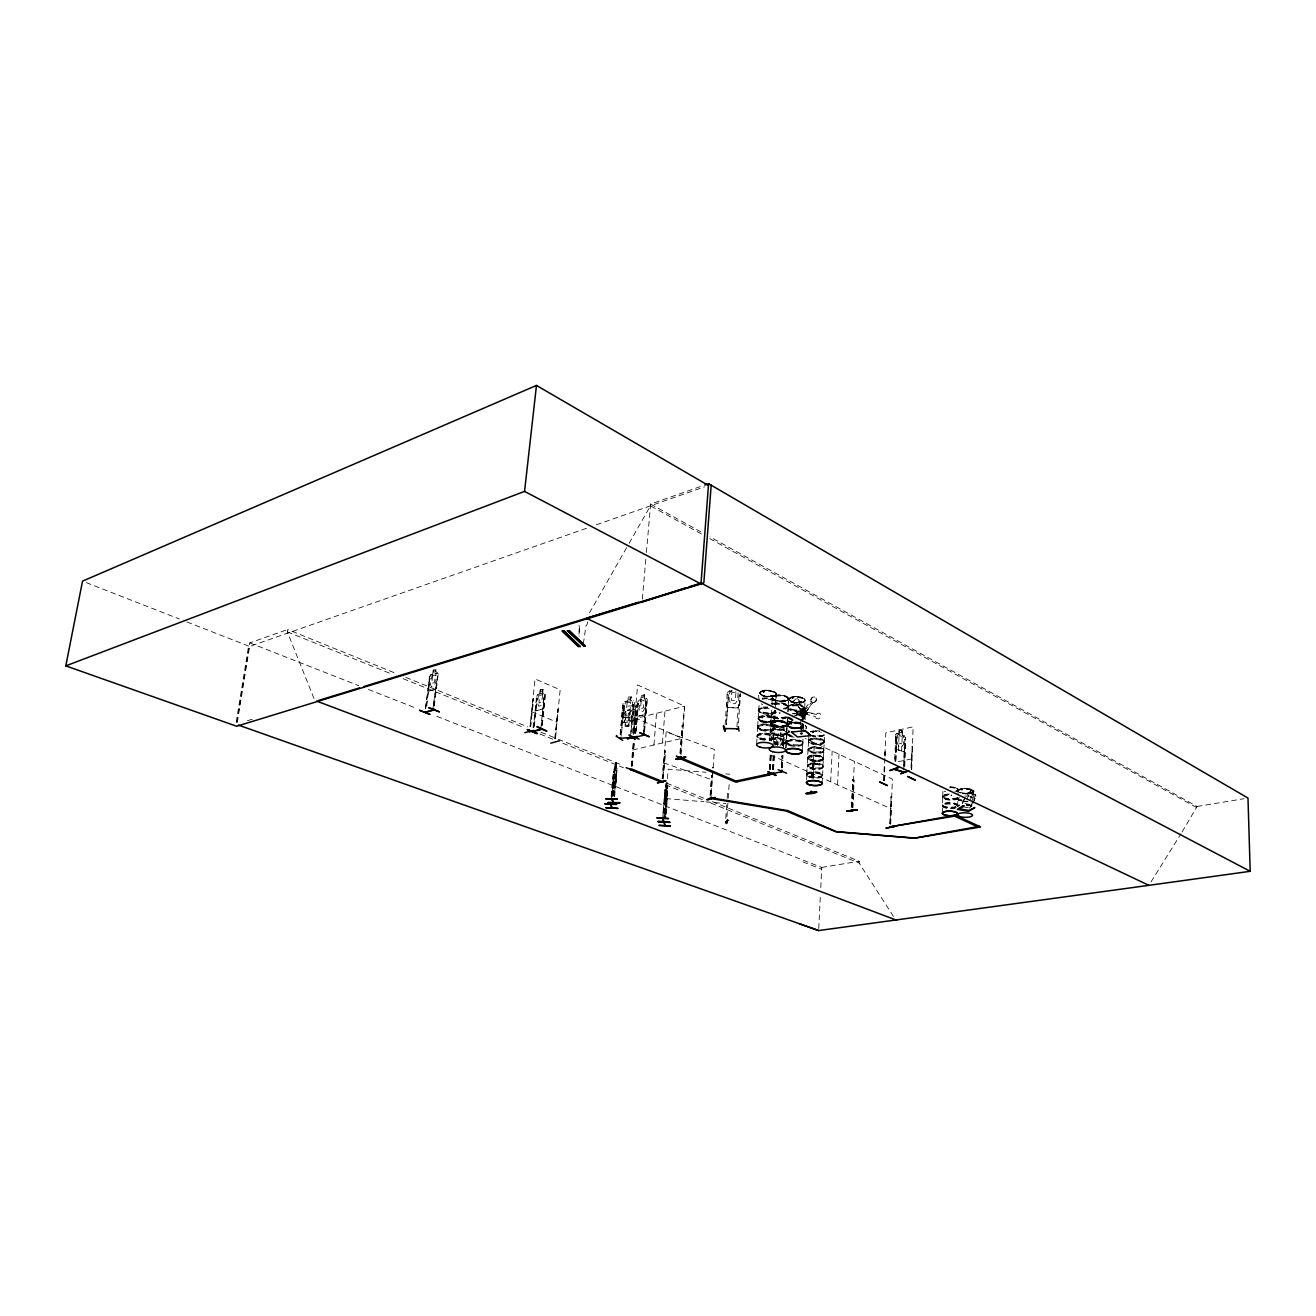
<?xml version="1.0" encoding="UTF-8"?>
<svg xmlns="http://www.w3.org/2000/svg" width="1316" height="1316" viewBox="0 0 1316 1316"><rect width="100%" height="100%" fill="white"/><g stroke="black" fill="none" stroke-linecap="round" stroke-linejoin="round"><path stroke-width="0.75" stroke-dasharray="5 3.75" d="M666.883 805.31L666.768 803.632L666.274 813.041M807.991 749.495L807.317 765.106M822.615 775.716L823.01 766.027M822.928 766.142A7.83 2.533 3 0 0 812.054 763.017A7.83 2.533 3 0 0 810.491 767.294A7.83 2.533 3 0 0 822.928 766.142L823.832 750.926A7.929 2.616 3 0 0 812.795 747.768A7.929 2.616 3 0 0 811.199 752.209A7.929 2.616 3 0 0 823.8 750.992L823.8 750.992M823.734 750.12L823.734 750.071A7.814 2.583 3 0 0 812.893 746.863A7.814 2.583 3 0 0 811.33 751.239A7.814 2.583 3 0 0 823.734 750.021L824.244 742.323A7.912 2.648 2.9 0 0 813.239 739.066A7.912 2.648 2.9 0 0 811.659 743.556A7.912 2.648 2.9 0 0 824.244 742.323M824.277 742.24L824.523 734.427M802.925 743.54L802.99 738.967M806.84 775.075L806.478 781.934M808.649 742.027L808.534 740.563M613.503 779.714L613.782 784.402L614.243 782.066M665.501 810.574L665.403 808.896M665.978 814.9L667.327 791.788L667.311 793.647M786.902 734.229L786.047 748.294M793.071 720.181A8.176 2.829 3.2 0 1 787.84 717.006L786.623 733.275L786.688 731.976A8.209 2.78 3.4 0 1 773.693 733.44A8.209 2.78 3.4 0 1 775.075 728.702A8.209 2.78 3.4 0 1 786.623 732.107L787.494 716.825M804.109 718.371L804.701 708.946M804.685 707.909L805.063 700.276A8.143 2.895 3.1 0 0 793.68 696.773A8.143 2.895 3.1 0 0 792.183 701.691A8.143 2.895 3.1 0 0 805.063 700.276M614.621 796.558L616.99 770.271L615.74 783.431L613.7 780.503L617.023 768.528M770.288 732.732L771.225 715.41M774.302 728.274L774.17 727.633M788.136 711.726L788.185 706.199M613.832 780.503L613.782 776.424L613.832 780.503L615.74 783.431L616.299 780.174L615.51 783.267M968.806 793.351L967.918 792.693L969.283 792.577M969.004 793.005L968.609 792.972M969.333 792.643L966.997 794.486M973.116 790.883L972.985 797.99A7.633 2.336 1.5 0 0 964.793 795.621M773.644 736.763L774.285 728.39M774.17 727.452A8.258 2.813 3.5 0 0 762.507 724.014A8.258 2.813 3.5 0 0 761.207 728.801A8.258 2.813 3.5 0 0 774.17 727.452L775.091 712.055M775.716 701.543L776.259 693.219L770.863 690.604M957.571 806.461L958.015 797.809A7.616 2.336 1.7 0 1 950.284 800.144A7.616 2.336 1.7 0 1 942.766 797.381L942.536 804.964M957.999 794.798L958.13 789.287M962.309 790.061L961.272 789.83L962.309 789.419M942.338 812.959L942.42 805.803M957.982 797.874L957.982 797.957A7.748 2.385 1.7 0 1 948.951 799.618A7.748 2.385 1.7 0 1 942.75 796.673L942.963 789.567M666.636 802.809L666.258 805.655L666.389 801.148L665.518 811.232M665.682 812.729L665.797 809.274M666.768 803.731L666.455 800.704M903.598 765.961L904.52 739.559L905.704 739.74L904.52 739.559M903.747 769.926L904.799 739.46M904.503 766.241L905.457 737.454M904.783 766.126L905.572 737.437L902.151 735.002M911.017 767.557L912.202 746.106L911.429 769.399M911.692 769.531L913.107 726.843L885.783 732.831L884.878 756.568M895.851 734.46L896.41 749.298L903.977 751.601L905.095 748.047L904.043 751.749L896.245 749.429L895.341 745.086M894.995 761.158L895.883 736.73L896.788 737.009L895.9 761.438M895.62 761.536L896.788 737.009M902.25 735.035L902.48 731.038L899.124 730.051L898.976 734.015L896.854 733.357L895.735 734.377L894.699 761.273M898.515 750.136L899.206 730.018M901.575 751.058L902.48 731.038M666.389 798.105L666.455 802.628L666.784 800.325M666.044 802.711L666.373 800.408L666.406 801.74M889.748 823.865L891.08 796.838L890.093 823.8M890.389 824.145L891.705 797.134L890.751 796.904M890.718 824.079L892.38 779.072L805.244 738.556M666.422 804.931L666.554 801.477M883.694 780.569L884.319 764.185M884.632 755.993L884.796 751.897M883.957 780.701L884.813 758.164M884.418 780.602L884.78 764.086M885.355 756.026L885.257 751.798M893.449 916.43L859.151 863.033L859.233 861.223L706.824 799.437M851.337 807.053L852.9 779.467L854.133 780.092L852.933 807.596M851.682 806.988L852.9 779.467M851.929 807.366L853.212 779.829M852.275 807.3L854.364 761.339M852.603 807.646L853.804 780.158L852.554 779.533M579.04 634.082L579.402 626.219L579.073 636.171M837.568 784.83L838.999 754.2M818.749 928.52L820.361 895.801M820.773 887.626L821.76 867.441L433.425 714.999M830.659 781.753L832.156 751.008M818.388 760.549L819.078 760.434M820.855 736.138L819.555 735.792L820.707 735.529M822.072 783.217L822.599 775.798A7.978 2.533 3 0 0 811.495 772.722A7.978 2.533 3 0 0 809.899 777.016A7.978 2.533 3 0 0 822.566 775.864L822.566 775.864M666.85 799.799L666.702 798.154L666.916 799.305M808.616 741.467L808.024 749.413M808.945 734.854L808.633 740.365M811.051 756.634L812.104 757.128L811.479 756.503M812.334 732.14L813.387 732.354L812.219 732.025M811.067 756.881L811.659 757.045M811.528 777.411L812.696 761.29L814.143 761.898L813.321 777.937M811.857 777.345L812.696 761.29M812.219 777.723L813.452 761.569M812.548 777.657L814.423 742.767M812.975 778.003L813.814 761.964L812.367 761.355M665.106 815.525L665.435 811.577M667.426 788.695L667.409 787.05L667.59 788.3M801.099 712.844L801.263 709.85L804.01 709.554L804.685 713.239L801.099 712.844L804.685 713.239M801.493 701.658C803.089 702.645 797.249 701.329 801.148 702.399M800.918 719.556L800.473 727.732L802.266 727.616M801.033 717.5L801.263 713.404L802.974 713.223L802.53 721.415M800.835 729.393L801.395 719.145M801.51 717.088L801.263 709.85M801.493 732.058L801.938 723.866L803.122 724.557M802.053 721.826L802.974 713.223M802.628 708.403L802.464 711.397L799.717 711.693L799.881 708.715L802.628 708.403L803.303 712.104L799.421 711.446M801.855 733.703L802.415 723.471M800.918 728.982A3.01 2.566 -50.5 0 1 802.365 725.692L803.188 713.897L804.339 713.914M803.023 719.77L803.336 714.029L805.392 713.798L805.079 719.539L805.392 713.798M803.731 712.515C806.395 712.367 801.148 714.506 804.01 709.554M802.398 749.659L802.859 743.77A8.357 2.78 3.2 0 0 791.163 740.349A8.357 2.78 3.2 0 0 789.649 745.086A8.357 2.78 3.2 0 0 802.859 743.77M803.369 731.926L803.829 725.067M807.695 714.012L804.997 710.837L796.591 711.742L796.542 712.63L799.289 714.917L807.695 714.012L804.997 710.837M790.455 724.014L791.475 724.326M792.923 697.743L793.022 697.776M798.384 728.159L803.829 726.185M799.289 714.917L796.591 711.742M800.013 702.168L801.115 702.086M800.556 712.4L799.881 708.715M666.867 802.661L667.097 798.73M781.934 745.004L782.362 737.684L780.832 736.746L781.079 732.634L777.888 733.374L777.756 737.371L775.585 737.733L774.466 739.411M781.26 765.715L781.836 755.697M782.411 745.678L782.757 739.658L783.645 739.46M782.987 726.843C782.23 725.494 784.089 726.925 782.066 725.856M784.352 700.425L785.537 700.786L784.714 700.276M781.424 767.853L782.115 755.828M782.691 745.81L782.757 739.658M782.033 767.541L782.724 755.499M783.448 746.04L783.875 737.289M782.313 767.656L783.004 755.631M783.464 747.784L783.974 737.207L783.036 736.039L775.716 737.898L774.581 739.444M785.701 748.13L786.113 742.405M787.823 711.545L788.893 698.911M775.157 695.506L776.983 695.193A8.143 2.895 3.3 0 1 788.514 698.73L788.136 706.462M792.479 697.99L793.038 698.171M774.121 722.04L775.223 722.599L773.923 722.468M773.101 745.35L773.644 737.717M775.404 706.791L775.716 702.662M772.377 769.564L773.216 755.581M772.656 769.695L773.495 755.713M773.265 769.383L774.104 755.384M773.545 769.498L774.384 755.516M774.976 745.53L774.927 741.401M775.848 744.56L778.069 733.505M777.328 746.024L777.772 738.72L780.75 738.046L780.322 745.366M666.258 803.55L666.324 804.356M772.953 696.213L771.538 695.457M771.225 714.292L771.554 710.179M771.867 704.915L772.344 697.365M771.999 695.44L773.183 696M769.334 769.218L770.321 752.818M769.679 769.136L770.666 752.752M771.357 741.105L772.443 723.29L788.843 730.923M770.074 769.531L771.061 753.147M770.403 769.465L771.39 753.081M756.634 743.968L757.078 736.647M757.621 726.514L757.095 736.976M759.052 705.425L758.789 709.192A8.225 2.879 3.5 0 1 767.721 707.037M759.381 700.128C756.108 690.324 764.102 689.387 770.863 690.571M763.198 691.394L764.283 691.871L763.461 691.986M761.322 717.697L762.638 717.944M763.165 692.068L764.037 692.101L763.165 691.542M942.766 796.164L942.618 797.233M942.371 805.672L942.519 804.718M725.79 818.536L727.024 800.177M727.139 798.253L727.584 792.018L728.603 792.232M726.942 816.693L728.077 800.26M728.192 798.351L729.311 782.115M738.095 692.742L737.569 700.457L735.15 703.715L731.038 703.632L729.08 700.276L729.607 692.561L731.893 691.229L732.025 686.919M736.944 726.827L739.082 695.013L740.283 695.029M726.498 703.567L727.715 707.712L738.062 707.942L739.691 703.78L740.266 692.742M738.49 723.043L740.299 694.535M725.165 724.721L727.255 692.413L728.899 690.982L731.762 691.097M726.333 724.59L728.373 694.782L727.172 694.766L728.422 694.963L726.383 724.754M710.097 795.259L711.495 775.601M710.393 795.193L711.792 775.519M711.051 793.581L712.433 773.907M711.183 795.473L713.009 769.761M713.157 767.738L714.44 749.495L666.176 731.893L662.425 778.727M679.961 753.147L682.099 725.379L683.201 725.659M680.257 753.278L682.428 725.313M680.767 752.982L684.419 706.248L635.299 718.618L633.95 734.328M680.964 755.022L684.698 706.199L637.602 684.912L633.309 734.641M663.083 812.4L664.958 788.745M662.836 816.644L665.041 789.074M663.56 812.729L665.666 786.59M665.83 796.279L665.452 798.582L666.209 782.888L666.373 784.731M664.004 813.518L666.34 782.888L666.603 784.172M664.415 813.551L665.962 787.856M664.679 813.535L668.199 769.169L705.968 772.295M665.024 812.795L666.867 789.814L667.13 790.62M665.271 813.568L667.278 787.034M665.222 814.834L667.409 787.05M665.731 813.617L667.821 787.1L666.768 787.133L667.821 787.1M662.409 742.964L664.975 711.15M662.129 778.809L664.679 750.663L665.501 750.975L663.264 779.023M663.132 777.098L665.501 750.975M653.92 744.988L656.519 713.272M643.113 735.101L645.926 701.905L647.11 701.823L645.926 701.905M643.754 731.334L646.238 702.037M644.149 732.93L647.143 699.454M644.626 731.12L647.258 699.372L646.37 698.187L644.33 698.78M633.144 732.732L635.891 704.8L636.714 705.162L634.296 732.996M633.967 733.078L636.714 705.162M631.203 766.126L633.309 741.731M631.499 766.257L633.605 741.862M632.025 765.945L634.131 741.533M634.921 733.292L637.438 704.093L638.293 703.879L636.105 733.209M632.322 766.06L634.773 737.602M635.233 733.423L637.865 701.79L641.205 699.602M635.776 733.078L638.293 703.879M644.215 698.944L644.675 694.733L641.451 695.506L638.967 709.011L640.25 711.857L643.179 711.117L645.037 707.465L645.679 699.882L644.215 698.944L644.462 694.848M626.169 713.486L625.495 721.053L629.114 720.724L629.772 713.157L631.993 709.768L632.651 702.218L630.825 701.05L631.269 696.822L627.403 697.2L627.222 701.395L625.182 702.925L624.508 710.459L626.153 713.519L629.772 713.157M625.018 726.481L628.703 726.202L624.87 726.629L625.38 722.418L623.554 721.234L624.228 713.667L626.449 710.262L630.068 709.916L631.713 712.976L631.055 720.559L628.999 722.089L628.818 726.333L629.18 722.254M631.318 696.888C626.548 701 637.503 702.283 633.473 700.754M630.529 735.43L633.243 704.323L634.312 704.225M642.356 599.109L646.238 554.497M646.403 552.473L650.63 504.061L702.777 485.719M631.071 731.696L633.243 704.323M631.976 733.555L634.657 701.938M622.665 722.649L631.581 721.859L633.193 720.477L634.131 709.571L633.16 705.672L624.014 706.478L622.517 710.656M611.2 796.345L613.174 774.334M611.298 796.673L613.272 774.68M611.562 799.289L614.062 768.709M611.94 796.953L615.049 765.567L615.691 766.438M612.335 795.259L615.164 765.715M612.713 795.917L614.21 777.674M613.026 795.621L614.309 773.479M614.852 775.239L614.605 768.593M616.085 776.539L615.444 778.858L614.605 774.104L615.904 762.754L616.711 769.646L614.227 796.558M613.124 795.95L615.065 775.848M615.707 766.603L616.02 762.754M615.904 762.754L616.957 770.288M614.013 796.213L615.608 767.837L615.707 775.914M620.181 734.41L622.764 705.31L624.031 705.36L621.448 734.476M620.379 734.558L623.06 703.024L624.623 701.51L633.605 700.655M625.445 722.451L622.6 722.797L621.695 721.448L624.064 706.528M621.07 736.253L624.031 705.36M804.586 709.324A8.176 2.862 3.1 0 0 793.17 705.853A8.176 2.862 3.1 0 0 791.673 710.722A8.176 2.862 3.1 0 0 804.586 709.324L804.602 709.291M786.771 732.831L786.738 733.094A8.34 2.829 3.4 0 0 774.96 729.656A8.34 2.829 3.4 0 0 773.561 734.46A8.34 2.829 3.4 0 0 786.705 733.111L786.82 733.933M775.321 711.397L775.256 710.492A8.357 2.928 3.5 0 1 767.672 713.354A8.357 2.928 3.5 0 1 758.625 709.949L758.789 709.291A8.225 2.879 3.5 0 0 766.257 712.713A8.225 2.879 3.5 0 0 775.173 710.574L775.206 710.755A8.357 2.912 3.5 0 1 767.639 713.815A8.357 2.912 3.5 0 1 758.592 710.426A8.357 2.912 3.5 0 1 767.672 707.992M554.793 738.671L558.083 709.143L555.516 738.769M555.105 738.589L558.083 709.143M555.204 738.852L560.172 689.798L535.053 678.974L529.986 726.564M543.13 689.255L540.35 690.028L539.922 694.058L538.31 695.802L537.504 703.336L538.655 706.182L541.435 705.425L543.261 701.773L544.051 694.223L542.702 693.285L543.13 689.058L542.718 693.088M540.744 729.327L544.182 696.23L545.35 696.148L544.182 696.23M541.485 725.577L544.528 696.361M541.978 725.215L544.742 692.529L537.816 694.437L536.632 696.148L533.391 727.682M542.307 725.346L545.646 693.746M530.299 726.481L533.26 698.697L530.743 726.662M530.414 726.745L533.687 698.895M533.046 727.534L536.944 698.22L534.214 727.468M533.868 727.32L536.944 698.22M539.84 693.943L540.169 689.88L543.245 689.091M666.307 799.256L666.653 796.015M665.6 799.75L665.353 803.007L664.712 800.177M433.441 706.297L437.586 676.309L432.586 710.097M433.885 705.919L437.586 676.309M434.231 706.067L438.212 673.973L437.471 672.789L435.629 673.43M425.298 708.37L429.822 678.628L426.697 706.33M428.325 687.577L429.608 676.556L430.809 674.812L437.521 672.986M425.66 708.518L429.608 676.556M426.335 706.182L429.822 678.628M432.734 674.351L433.161 670.157L436.139 669.334L435.826 682.182L433.967 685.899L431.286 686.689L430.266 683.827L433.277 670.206M666.241 806.692L666.751 802.908L666.751 804.75M769.712 740.003L770.205 732.091M583.317 643.705L586.015 625.824A5.001 4.195 -45 0 0 587.627 621.3M313.981 698.451L287.332 631.861L287.694 629.525L396.281 673.545M236.222 722.204L248.773 644.939M236.864 722.435L249.777 642.899L287.694 629.525M237.291 722.254L249.612 646.469L586.706 528.193M785.339 722.204L783.744 721.365M958.278 789.452L955.548 787.61L949.922 786.869A7.583 2.369 1.7 0 1 957.703 788.662A7.583 2.369 1.7 0 1 954.857 791.327M823.865 750.844L823.717 749.478M962.012 800.523A7.748 2.369 1.6 0 1 957.752 797.841L957.752 799.388M773.726 737.569L773.709 737.651A8.406 2.829 3.5 0 1 760.5 738.967A8.406 2.829 3.5 0 1 761.816 734.163A8.406 2.829 3.5 0 1 773.693 737.634L773.644 736.45A8.274 2.78 3.5 0 0 761.948 733.209A8.274 2.78 3.5 0 0 760.648 737.947A8.274 2.78 3.5 0 0 773.627 736.615L773.676 736.532M666.982 789.83L666.702 790.735M616.217 780.108L615.641 783.431L613.733 780.404L614.046 781.457M967.556 793.137L969.448 793.153M807.58 757.638L814.341 755.598M803.862 725.873L798.927 728.011M803.665 701.905C795.588 705.475 789.567 700.671 785.208 695.917C777.427 692.529 764.941 701.148 759.661 692.627M665.682 786.688L665.863 785.685L666.505 788.547L666.488 784.073M957.867 798.269L957.768 797.973A7.633 2.336 1.5 0 0 959.084 799.141M613.782 772.245L614.144 771.242L614.917 775.848M613.914 772.245L614.144 771.39M535.48 706.988L536.171 710.772L543.113 708.781L544.314 704.57M536.073 710.739L543.179 708.896L544.528 704.603M435.431 689.354L436.83 684.994L435.53 689.403L428.687 691.328L428.325 687.495M806.823 773.94L807.169 765.418M786.606 733.325L786.129 741.418A8.225 2.747 3.4 0 1 775.091 742.964M757.654 726.432L758.69 710.492M816.233 714.44L805.754 712.055L804.849 713.996L805.606 711.923L816.496 714.127A3.01 2.566 -49.5 0 1 820.658 714.275A3.01 2.566 -49.5 0 1 819.128 718.52A3.01 2.566 -49.5 0 1 815.509 716.891L815.344 716.776M821.727 756.782L820.246 755.993M622.172 713.914L623.126 717.812L632.223 716.973L633.769 712.828M774.17 728.686L774.269 728.422A8.389 2.862 3.5 0 0 762.392 724.968A8.389 2.862 3.5 0 0 761.076 729.837A8.389 2.862 3.5 0 0 774.236 728.472L774.236 728.472M739.707 703.83L737.963 707.794L727.814 707.531M775.733 702.678L775.733 701.675M962.44 803.122L964.776 797.693M962.555 803.385L964.891 797.973M969.234 793.564L970.665 790.258L974.333 790.9L972.902 794.206M966.849 799.404L968.839 794.798L972.261 795.39L969.612 801.526M969.349 793.778L970.665 790.258M972.113 800.309L974.103 795.703L972.738 794.288L974.169 790.998L970.731 790.39M972.886 803.04L975.929 796.032M973.05 803.138L976.11 796.098L975.403 794.634L966.849 793.153L965.089 794.173M970.698 806.692L972.919 801.033M973.824 799.486L975.271 795.621M804.718 708.896L804.718 707.547M771.176 714.423L771.209 715.641M787.248 724.705C788.646 729.541 796.805 728.406 800.737 728.093M758.082 718.108C761.207 725.856 773.347 720.444 779.681 721.004M758.065 718.52C760.533 714.078 775.667 714.407 774.302 720.757M774.811 695.572L776.325 694.124A8.225 2.945 3.5 0 0 764.563 690.67A8.225 2.945 3.5 0 0 763.247 695.703L765.172 696.131M759.694 692.644L761.191 691.213M806.774 774.055L806.724 775.075M589.469 612.894L628.11 545.087M629.114 543.294L650.466 505.821L702.612 534.625M773.874 722.402L774.96 722.747M776.341 696.97L775.404 696.526L776.473 696.789M798.532 702.728L798.746 702.382A2.994 2.517 -49.8 0 0 797.118 698.747A2.994 2.517 -49.8 0 0 793.614 701.642A2.994 2.517 -49.8 0 0 796.443 704.274L803.007 712.779L804.734 711.364L798.894 702.514A2.994 2.517 -49.8 0 0 797.282 698.878A2.994 2.517 -49.8 0 0 793.762 701.757A2.994 2.517 -49.8 0 0 796.591 704.389L796.953 704.274M1151.039 881.885L1181.044 833.637M1182.113 831.926L1197.083 806.478L709.949 536.879M764.201 691.854L763.115 691.657M772.624 695.325L771.011 695.983M771.127 695.588L772.031 695.44M761.668 717.302L762.573 717.615M775.338 696.658L776.703 696.641L775.749 696.658M762.375 717.714L761.372 717.648M785.455 700.902L783.036 700.688L784.172 699.997M769.482 721.596L770.732 721.892M784.089 700.128L783.119 700.556L784.797 700.326M771.39 722.04L770.436 721.053M772.13 721.859L770.6 723.29M429.806 676.621L430.941 674.976M792.923 698.516L792.265 697.776M536.731 696.197L537.931 694.486M804.24 711.15C823.438 689.074 799.404 710.163 805.984 712.318L812.795 702.366L805.836 712.203M798.121 727.945L790.735 727.353L792.627 727.764M799.75 727.814L798.845 727.501L800.276 727.6M769.745 721.892L770.205 721.283M823.109 735.628L821.184 735.924M823.454 757.967L822.911 759.743L819.605 760.812M972.277 804.899L969.744 807.958L966.273 807.3M633.193 720.477L629.064 722.139M758.542 717.779L759.579 717.138M957.522 790.719L958.574 789.715M969.398 792.874L968.576 793.005M727.403 692.529L728.949 691.13L735.989 691.311M895.653 734.41L896.953 733.325L904.569 735.693M804.685 712.285L800.605 709.521L803.846 713.009M796.805 704.142L802.859 712.663L804.734 711.364M767.162 716.299L774.022 717.944M770.715 695.67L771.604 695.21M790.258 697.595L787.133 700.342L781.77 701.264M958.558 789.699L961.19 788.827M957.505 790.768L956.403 791.229A7.633 2.369 1.7 0 0 957.341 788.662A7.633 2.369 1.7 0 0 949.922 787.182M771.061 721.152L770.041 721.053M772.163 721.448L770.699 724.129M792.15 722.221C785.899 725.297 777.213 729.722 770.683 723.685M783.974 726.613L782.905 726.679M798.631 727.814L800.358 727.699M824.112 735.068L823.092 735.595M812.679 731.745L813.387 732.288M821.102 735.463L819.638 735.611L820.871 736.302M788.794 723.01L790.307 722.533M773.249 721.053L774.811 719.556M773.265 721.398L774.729 719.161M759.562 717.105L767.162 716.266M790.242 697.562L791.755 697.102M773.66 696.016L772.114 697.546L774.088 699.865M820.082 760.385L819.276 760.451M822.862 759.727L814.653 760.648L807.629 758M802.563 725.379L802.201 725.56A3.01 2.566 -50.5 0 0 800.753 728.867M899.091 734.18L897.397 735.002L897.134 742.438L898.663 746.139L901.723 747.077L903.467 744.395L903.73 736.96L902.151 735.134M792.216 716.875L803.007 712.203L803.533 714.127L799.931 715.69M795.966 715.443L803.171 712.318L803.681 714.259L800.095 715.822M895.883 736.73L896.509 737.108M596.362 524.804L704.57 486.838M800.293 702.004L801.757 701.987M802.135 702.382C811.018 699.207 797.068 695.111 793.614 696.74M801.806 702.53L800.654 702.662M773.907 722.369L774.927 722.599M810.459 731.597L819.671 731.104A7.764 2.632 2.9 0 0 810.541 731.614M819.424 735.628L820.526 735.512M433.359 670.321L436.024 669.499M247.424 720.707L255.123 718.371M430.809 674.812L432.651 674.253M430.184 678.776L429.032 678.875M428.769 691.18L435.366 689.239M820.115 760.862L818.19 760.796M537.273 698.352L536.122 698.434M644.56 694.897L641.451 695.506M638.605 704.011L637.438 704.093M637.734 716.282L645.054 714.489L646.436 710.311L645.021 714.572L637.75 716.48L637.026 712.713M682.922 725.692L682.099 725.379M632.585 750.038L681.951 738.342M780.733 736.697L783.036 736.039M774.252 743.112L783.875 740.957M775.206 741.533L774.318 741.731M898.302 761.668L912.037 758.839M773.298 696.049L769.416 696.493M791.755 697.069L795.67 696.658M821.76 867.441L859.233 861.223M758.18 719.046C765.155 725.494 775.469 718.487 783.727 721.349M1197.083 806.478L1244.064 798.697M782.247 725.725L783.119 725.725M811.89 731.186L813.65 730.906M824.046 735.068A7.814 2.648 2.9 0 1 812.169 735.693L821.678 736.022M819.917 736.335L821.678 736.055M820.411 760.73C807.514 764.02 801.131 752.917 818.437 755.548M961.206 788.794C974.695 785.981 978.068 795.555 962.21 793.235M800.72 709.406L803.467 709.11M802.102 710.558L804.833 710.262M796.542 712.63L804.948 711.709M799.338 714.029L807.744 713.124M623.175 717.615L632.141 716.858M764.596 690.374A8.176 2.928 3.5 0 1 776.16 693.927L776.325 694.042A8.176 2.928 3.5 0 1 763.296 695.374A8.176 2.928 3.5 0 1 764.596 690.374L766.586 690.242M779.056 695.095L776.999 695.226A8.143 2.895 3.3 0 0 775.7 700.161A8.143 2.895 3.3 0 0 788.514 698.73M772.048 696.197L772.607 695.588M792.166 722.204L798.499 722.451M794.222 722.5C787.149 722.78 782.033 730.018 774.137 726.185M782.247 725.971L783.086 725.758M969.119 793.482L968.132 793.268M616.842 768.528L615.049 765.567M740.332 695.193L739.082 695.013M781.77 701.313L775.65 700.49A8.192 2.912 3.3 0 1 777.032 695.522A8.192 2.912 3.3 0 1 788.547 699.043A8.192 2.912 3.3 0 1 775.65 700.474M794.222 722.468L800.391 723.257A8.176 2.796 3.2 0 0 787.922 723.899A8.176 2.796 3.2 0 0 794.683 728.011A8.176 2.796 3.2 0 0 803.615 725.231A8.176 2.796 3.2 0 1 794.683 728.077A8.176 2.796 3.2 0 1 787.922 723.948A8.176 2.796 3.2 0 1 800.342 723.29M814.341 755.565L820.213 756.322L823.388 758.246A7.781 2.55 3 0 1 810.919 759.447A7.781 2.55 3 0 1 812.466 755.137A7.781 2.55 3 0 1 823.29 758.279M819.276 760.204L818.108 760.566M819.325 760.993L818.42 760.878M964.957 788.498L966.964 788.58M614.605 768.429L615.098 769.761M666.324 787.675L666.357 789.551M614.194 785.668L613.733 788.893L612.845 785.965M666.389 800.967L666.077 801.888M667.442 792.545L667.409 794.206M665.501 811.314L665.518 810.475M665.863 798.598L703.846 801.724M705.853 801.888L725.84 803.533M725.856 773.923L729.837 774.252M820.493 735.282L821.332 735.693M779.681 721.036L787.165 723.849L785.389 722.04M812.795 702.366L813.304 702.547A2.994 2.55 -49.1 0 0 816.479 699.24A2.994 2.55 -49.1 0 0 813.222 697.102A2.994 2.55 -49.1 0 0 811.166 701.148M965.056 803.566L968.477 804.158M962.868 806.79L968.017 807.662M801.263 713.404L802.497 713.634M818.404 755.943L821.71 756.897M804.849 713.996L815.492 716.529M818.42 755.565L820.23 755.96M782.049 726.712L781.622 726.169M798.499 722.468L800.408 722.895M898.779 742.948L901.838 743.885M899.042 735.512L902.102 736.466M899.322 730.183L902.381 731.137L899.223 730.216M663.692 762.869L712.285 779.911M664.383 750.762L665.222 751.058M772.558 725.215L774.137 725.79A8.176 2.796 3.3 0 0 787.05 724.491A8.176 2.796 3.3 0 0 775.535 721.069A8.176 2.796 3.3 0 0 774.17 725.84M770.715 724.113L774.121 726.136A8.225 2.813 3.3 0 0 787.083 724.803L787.231 724.836A8.225 2.813 3.3 0 0 775.502 721.365A8.225 2.813 3.3 0 0 774.121 726.169M790.719 727.32L787.33 725.297M774.071 699.898L775.667 700.457M802.875 861.898L821.678 869.218M86.313 582.626L179.354 618.997M186.954 621.975L249.612 646.469M249.777 642.899L358.824 685.702M368.381 689.469L416.218 708.238M405.805 677.411L527.732 726.843M541.073 732.239L556.323 738.424M558.214 739.197L622.994 765.451M666.817 783.217L704.915 798.664M287.332 631.861L391.74 674.072M403.14 678.678L524.755 727.847M539.955 733.983L553.246 739.362M562.755 743.211L623.554 767.787M665.353 784.681L703.353 800.046M710.953 803.122L859.151 863.033M438.31 674.022L437.405 672.937M531.582 711.66L556.898 722.155M634.773 717.714L682.231 738.292M637.865 701.79L639.181 700.128L646.37 698.187M770.534 754.973L891.277 808.846M650.63 504.061L702.76 532.898M709.801 538.606L1197.116 807.794M821.743 756.519L823.438 758.312M771.373 724.902L772.541 725.56M772.821 717.631L774.663 719.095M802.003 723.504L803.138 724.178M800.556 710.278L801.329 709.439M621.563 721.497L622.665 722.846M624.623 701.51L627.107 701.28M633.095 705.623L633.999 709.604M805.655 725.79L805.491 725.659A3.01 2.566 -50.5 0 1 805.754 729.015M802.168 711.134L803.303 712.104M805.918 710.706A2.632 2.221 -49.9 0 1 804.602 714.917A2.632 2.221 -49.9 0 1 801.839 712.219A2.632 2.221 -49.9 0 1 805.918 710.706L806.297 711.018A2.632 2.221 -49.9 0 1 804.981 715.23A2.632 2.221 -49.9 0 1 802.217 712.532A2.632 2.221 -49.9 0 1 806.297 711.018M646.32 698.335L647.242 699.487M811.347 701.461L811.018 701.017A2.994 2.55 -49.1 0 1 813.074 696.97A2.994 2.55 -49.1 0 1 816.331 699.109A2.994 2.55 -49.1 0 1 813.156 702.415M975.304 794.732L975.962 796.114M957.818 805.244L957.801 806.313A7.633 2.319 1.7 0 0 947.569 804.06A7.633 2.319 1.7 0 0 943.835 807.448A7.633 2.319 1.7 0 0 955.926 807.975M824.161 741.451L824.244 741.171A7.797 2.616 2.9 0 1 812.975 742.882A7.797 2.616 2.9 0 1 811.561 738.44M786.113 740.99L786.113 741.418A8.225 2.747 3.4 0 0 777.953 737.783A8.225 2.747 3.4 0 0 769.844 740.595M758.707 710.87L758.575 710.031A8.357 2.928 3.5 0 1 767.689 707.531M824.194 741.056L824.227 741.138A7.797 2.616 2.9 0 0 813.304 738.161M787.182 723.455L787.297 725.577M822.5 774.581L822.549 774.713A7.847 2.5 3 0 1 810.031 776.029A7.847 2.5 3 0 1 811.594 771.801A7.847 2.5 3 0 1 822.484 774.894M787.84 716.858L787.823 717.269A8.307 2.879 3.1 0 0 793.055 719.704M665.419 794.601L665.682 795.703M665.731 785.817L665.929 786.655M802.875 742.685L802.842 742.652A8.225 2.747 3.2 0 0 791.278 739.395A8.225 2.747 3.2 0 0 789.781 744.05A8.225 2.747 3.2 0 0 802.776 742.767L802.793 742.898M665.912 809.834L666.011 811.511L666.126 807.284L665.699 809.62M666.439 803.105L666.653 804.175M666.488 798.68L666.686 799.75M665.616 810.014L665.797 811.084M665.386 810.475L665.797 812.877M667.031 791.985L667.212 793.071M666.867 789.814L667.311 792.643M428.424 687.528L428.884 691.213M824.013 734.756A7.764 2.632 2.9 0 1 812.202 735.381M823.964 735.48A7.748 2.616 2.9 0 1 812.186 736.105M811.923 731.926A7.748 2.616 2.9 0 1 821.381 732.288M810.491 731.91A7.814 2.648 2.9 0 1 819.654 731.433M813.749 778.151A7.847 2.484 3 0 1 807.613 774.269A7.847 2.484 3 0 1 820.312 774.269A7.847 2.484 3 0 1 817.746 778.151M579.517 626.334A5.001 4.195 -45 0 1 578.875 625.445M774.367 710.591A8.225 2.879 3.5 0 1 767.59 714.308A8.225 2.879 3.5 0 1 758.97 710.229A8.225 2.879 3.5 0 1 771.637 709.308M776.193 694.239A8.225 2.945 3.5 0 1 763.247 695.703M762.129 699.24A8.34 2.945 3.5 0 1 773.134 699.915A8.34 2.945 3.5 0 1 774.302 703.863M768.182 699.454A8.209 2.912 3.5 0 1 774.91 701.494A8.209 2.912 3.5 0 1 774.17 704.356M762.77 704.455A8.209 2.912 3.5 0 1 761.191 703.863M762.145 698.78A8.34 2.961 3.5 0 1 773.907 699.767A8.34 2.961 3.5 0 1 772.854 703.879M762.277 698.286A8.209 2.912 3.5 0 1 774.466 699.602A8.209 2.912 3.5 0 1 771.011 703.632M764.596 740.184A8.274 2.78 3.5 0 1 758.164 735.677A8.274 2.78 3.5 0 1 772.064 736.236A8.274 2.78 3.5 0 1 766.735 740.283M958.163 806.231A7.748 2.336 1.6 0 1 959.265 805.737M966.602 805.145A7.748 2.336 1.6 0 1 971.57 806.247M958.377 791.492A7.583 2.352 1.5 0 1 966.273 788.547A7.583 2.352 1.5 0 1 972.08 792.232A7.583 2.352 1.5 0 1 959.282 792.051M958.081 790.982A7.583 2.352 1.5 0 1 967.556 789.37A7.583 2.352 1.5 0 1 972.606 792.577A7.583 2.352 1.5 0 1 962.243 793.63M957.916 791.163A7.633 2.369 1.5 0 1 966.273 788.827A7.633 2.369 1.5 0 1 972.886 791.985A7.633 2.369 1.5 0 1 962.226 793.219M967.902 801.214A7.748 2.369 1.6 0 1 963.921 801.197M962.012 800.967A7.748 2.369 1.6 0 1 958.377 797.71M970.418 797.233A7.748 2.369 1.6 0 1 971.767 797.726M957.67 805.869A7.649 2.319 1.6 0 1 959.38 804.833M966.602 804.24A7.649 2.319 1.6 0 1 972.409 805.902M958.18 805.787A7.748 2.352 1.6 0 1 959.282 805.293M966.618 804.701A7.748 2.352 1.6 0 1 971.586 805.82M964.776 796.081A7.748 2.369 1.6 0 1 966.799 796.164M970.418 796.789A7.748 2.369 1.6 0 1 972.672 797.874M962.078 800.013A7.633 2.336 1.5 0 1 960.417 799.635M967.852 801.658A7.616 2.336 1.6 0 1 959.051 800.556A7.616 2.336 1.6 0 1 959.561 797.743M966.569 805.672A7.633 2.303 1.6 0 1 968.461 805.918M956.025 807.514A7.748 2.352 1.7 0 1 943.753 806.971A7.748 2.352 1.7 0 1 947.553 803.533A7.748 2.352 1.7 0 1 957.867 805.853M949.905 787.626A7.583 2.352 1.7 0 1 956.765 788.81A7.583 2.352 1.7 0 1 957.374 791.179M945.661 791.656A7.583 2.352 1.7 0 1 944.329 791.179M955.959 806.543A7.633 2.319 1.7 0 1 943.227 805.655A7.633 2.319 1.7 0 1 950.218 802.579A7.633 2.319 1.7 0 1 957.045 806.066M956.041 807.07A7.748 2.352 1.7 0 1 943.408 806.363A7.748 2.352 1.7 0 1 948.869 803.023A7.748 2.352 1.7 0 1 957.768 806.017M942.766 797.381A7.616 2.336 1.7 0 1 951.698 795.538M942.75 796.673A7.748 2.385 1.7 0 1 951.731 795.012M957.242 797.578A7.616 2.352 1.7 0 1 944.115 797.545A7.616 2.352 1.7 0 1 949.741 794.025M957.341 798.088A7.732 2.385 1.7 0 1 944 798.055A7.732 2.385 1.7 0 1 949.724 794.486M774.63 704.06A8.307 2.912 3.3 0 1 786.31 705.031A8.307 2.912 3.3 0 1 785.191 709.094M774.68 704.619A8.176 2.879 3.3 0 1 785.455 705.277A8.176 2.879 3.3 0 1 786.54 709.11M773.183 704.076A8.307 2.928 3.3 0 1 786.343 704.57A8.307 2.928 3.3 0 1 783.398 708.946M772.327 704.192A8.176 2.879 3.3 0 1 785.537 703.747A8.176 2.879 3.3 0 1 783.365 708.37M787.017 717.533A8.192 2.846 3.3 0 1 777.18 718.766A8.192 2.846 3.3 0 1 771.324 715.197A8.192 2.846 3.3 0 1 780.125 713.338M787.165 717.023A8.307 2.879 3.3 0 1 777.18 718.273A8.307 2.879 3.3 0 1 771.225 714.67A8.307 2.879 3.3 0 1 780.174 712.762M786.178 717.171A8.307 2.895 3.3 0 1 772.393 716.315A8.307 2.895 3.3 0 1 778.036 712.219M786.096 716.611A8.176 2.846 3.3 0 1 773.166 716.101A8.176 2.846 3.3 0 1 776.029 711.857M771.127 740.135A8.225 2.747 3.4 0 1 781.967 739.905A8.225 2.747 3.4 0 1 785.274 743.622A8.225 2.747 3.4 0 1 774.992 744.494M770.041 740.168A8.357 2.796 3.4 0 1 780.75 739.066A8.357 2.796 3.4 0 1 785.701 742.915A8.357 2.796 3.4 0 1 774.992 744.001M769.597 740.382A8.357 2.796 3.4 0 1 779.368 738.391A8.357 2.796 3.4 0 1 785.948 742.224A8.357 2.796 3.4 0 1 775.009 743.54M796.805 714.884A8.176 2.829 3.2 0 1 803.599 719.062M796.838 714.325A8.307 2.879 3.1 0 1 803.747 718.552M803.007 724.491A8.176 2.796 3.2 0 0 801.888 723.816A8.176 2.796 3.2 0 1 803.007 724.557M803.681 725.445A8.159 2.796 3.2 0 1 793.318 727.337A8.159 2.796 3.2 0 1 788.251 723.175A8.159 2.796 3.2 0 1 800.358 722.714M801.905 723.29A8.159 2.796 3.2 0 1 803.023 723.981M792.693 713.404A8.176 2.846 3.1 0 1 802.398 714.67A8.176 2.846 3.1 0 1 802.661 718.141M791.278 718.24A8.176 2.846 3.1 0 1 788.613 716.973M792.61 713.881A8.307 2.879 3.1 0 1 802.464 715.164A8.307 2.879 3.1 0 1 802.727 718.7M793.087 719.243A8.307 2.879 3.1 0 1 788.465 717.5A2.994 2.533 -50.6 0 0 788.827 721.645A2.994 2.533 -50.6 0 0 792.841 719.309L792.676 719.194A2.994 2.533 -50.6 0 1 788.679 721.53A2.994 2.533 -50.6 0 1 788.136 717.236M794.667 728.867A8.176 2.796 3.2 0 1 788.152 724.54A8.176 2.796 3.2 0 1 801.362 724.458A8.176 2.796 3.2 0 1 798.828 728.834A8.159 2.796 3.2 0 0 801.822 724.639A8.159 2.796 3.2 0 0 788.893 724.145A8.159 2.796 3.2 0 0 792.61 728.57M803.648 725.61A8.225 2.813 3.2 0 1 793.252 728.241A8.225 2.813 3.2 0 1 789.32 723.487A8.225 2.813 3.2 0 1 803.04 724.869M794.206 737.207A8.225 2.78 3.2 0 1 787.165 734.887A8.225 2.78 3.2 0 1 789.83 732.074M792.133 735.973A8.34 2.829 3.2 0 1 789.814 731.038M790.324 734.986A8.225 2.78 3.2 0 1 789.913 730.545M792.117 736.45A8.34 2.813 3.2 0 1 789.781 731.499M805.112 725.396A3.01 2.566 -50.5 0 1 806.215 728.439M666.389 788.449L666.373 790.143L666.505 788.449M899.749 731.054L899.7 732.37L901.674 732.979L901.723 731.663L899.749 731.054M612.894 782.017L612.697 786.047L613.026 782.017M664.777 796.295L664.695 800.276L664.777 796.295M665.929 800.375L665.83 804.339L666.06 800.391M778.562 734.048L778.496 735.348L780.404 734.904L780.487 733.604L778.562 734.048M735.891 692.693L735.381 700.408L731.268 700.326L731.795 692.611L735.891 692.693M641.188 701.05L640.53 708.617L643.458 707.86L644.1 700.293L641.188 701.05M642.109 696.197L641.994 697.546L643.869 697.052L643.985 695.703L642.109 696.197M627.107 702.744L626.449 710.278L630.051 709.949L630.709 702.399L627.107 702.744M625.84 724.392L625.725 725.741L628.045 725.527L628.176 724.178L625.84 724.392M628.16 697.99L628.045 699.322L630.364 699.109L630.479 697.76L628.16 697.99M786.54 733.588L786.557 733.637A8.209 2.78 3.4 0 1 773.611 734.953A8.209 2.78 3.4 0 1 774.992 730.232A8.209 2.78 3.4 0 1 786.54 733.637M540.777 690.555L540.629 691.903L542.422 691.41L542.554 690.061L540.777 690.555M542.57 694.634L541.781 702.185L539.001 702.941L539.79 695.407L542.57 694.634M666.521 803.763L666.176 807.004L666.521 803.829M432.668 675.766L431.697 683.399L434.379 682.609L435.349 674.96L432.668 675.766M433.754 670.847L433.573 672.213L435.3 671.686L435.464 670.337L433.754 670.847M630.693 720.526L629.393 720.757L627.666 717.253L624.162 721.267L626.992 716.414C621.991 711.94 627.173 709.127 627.896 715.443C629.92 709.258 634.509 709.9 628.587 716.233L630.693 720.526M804.783 708.715L804.783 708.748A8.291 2.912 3.1 0 0 793.137 705.277A8.291 2.912 3.1 0 0 791.623 710.229A8.291 2.912 3.1 0 0 804.734 708.814L804.767 708.781M971.109 791.048L970.632 792.15L972.837 792.545L973.314 791.442L971.109 791.048M822.977 767.195L822.961 767.228A7.962 2.566 3 0 1 810.36 768.281A7.962 2.566 3 0 1 811.956 763.938A7.962 2.566 3 0 1 822.994 767.113L822.994 767.113M712.334 767.639L713.14 767.935L712.334 767.639M960.532 792.808L959.183 792.347A7.633 2.369 1.5 0 0 960.565 792.841M666.307 807.021L665.847 804.24L666.176 807.004M775.667 701L775.65 700.967A8.126 2.895 3.3 0 1 777.032 696A8.126 2.895 3.3 0 1 788.465 699.487A8.126 2.895 3.3 0 1 775.667 700.902M811.248 752.686A7.814 2.583 3 0 0 823.651 751.485A7.814 2.583 3 0 0 812.811 748.31A7.814 2.583 3 0 0 811.248 752.686M810.87 760.006A7.797 2.55 3 0 0 823.273 758.839A7.797 2.55 3 0 0 812.433 755.697A7.83 2.55 3 0 0 810.853 760.039A7.83 2.55 3 0 0 823.306 758.855A7.83 2.55 3 0 0 812.416 755.713A7.797 2.55 3 0 0 810.87 760.006M811.709 744.034A7.797 2.599 2.9 0 0 824.096 742.816A7.797 2.599 2.9 0 0 813.272 739.608A7.797 2.599 2.9 0 0 811.709 744.034M811.232 751.765A7.929 2.616 3 0 0 823.832 750.548A7.929 2.616 3 0 0 812.811 747.324A7.929 2.616 3 0 0 811.232 751.765M811.676 743.112A7.912 2.648 2.9 0 0 824.26 741.879A7.912 2.648 2.9 0 0 813.272 738.621A7.912 2.648 2.9 0 0 811.676 743.112M810.853 760.747A7.781 2.533 3 0 0 823.224 759.562A7.781 2.533 3 0 0 812.4 756.437A7.781 2.533 3 0 0 810.853 760.747M810.409 768.758A7.83 2.517 3 0 0 822.845 767.606A7.83 2.517 3 0 0 811.972 764.497A7.83 2.517 3 0 0 810.409 768.758M809.932 776.555A7.962 2.533 3 0 0 822.582 775.42A7.962 2.533 3 0 0 811.511 772.278A7.962 2.533 3 0 0 809.932 776.555M810.393 767.837A7.962 2.566 3 0 0 823.026 766.669A7.962 2.566 3 0 0 811.972 763.494A7.962 2.566 3 0 0 810.393 767.837M761.701 721.086A8.241 2.846 3.5 0 0 774.63 719.72A8.241 2.846 3.5 0 0 762.984 716.249A8.241 2.846 3.5 0 0 761.701 721.086A8.225 2.829 3.5 0 0 774.614 719.803A8.225 2.829 3.5 0 0 763 716.332A8.225 2.829 3.5 0 0 761.701 721.168M761.75 720.576A8.209 2.829 3.5 0 0 774.63 719.21A8.209 2.829 3.5 0 0 763.033 715.756A8.209 2.829 3.5 0 0 761.75 720.576M763.264 696.131A8.176 2.928 3.5 0 0 776.095 694.683A8.176 2.928 3.5 0 0 764.563 691.147A8.176 2.928 3.5 0 0 763.264 696.131M761.668 721.925A8.209 2.829 3.5 0 0 774.548 720.559A8.209 2.829 3.5 0 0 762.951 717.105A8.209 2.829 3.5 0 0 761.668 721.925M761.651 721.497A8.274 2.846 3.5 0 0 774.647 720.115A8.274 2.846 3.5 0 0 762.951 716.644A8.274 2.846 3.5 0 0 761.651 721.497M761.125 730.331A8.258 2.813 3.5 0 0 774.071 728.982A8.258 2.813 3.5 0 0 762.408 725.544A8.258 2.813 3.5 0 0 761.125 730.331M760.533 738.506A8.406 2.829 3.5 0 0 773.726 737.157A8.406 2.829 3.5 0 0 761.849 733.686A8.406 2.829 3.5 0 0 760.533 738.506M761.109 729.36A8.389 2.862 3.5 0 0 774.269 727.995A8.389 2.862 3.5 0 0 762.425 724.491A8.389 2.862 3.5 0 0 761.109 729.36M774.203 725.248A8.159 2.796 3.3 0 0 787.067 723.899A8.159 2.796 3.3 0 0 775.585 720.477A8.159 2.796 3.3 0 0 774.203 725.248M774.153 725.478A8.225 2.829 3.3 0 0 787.116 724.129A8.225 2.829 3.3 0 0 775.535 720.675A8.225 2.829 3.3 0 0 774.153 725.478M774.121 726.613A8.176 2.796 3.3 0 0 787.001 725.264A8.159 2.796 3.3 0 0 775.502 721.842A8.159 2.796 3.3 0 0 774.121 726.596A8.159 2.796 3.3 0 0 786.984 725.248A8.176 2.796 3.3 0 0 775.486 721.842A8.176 2.796 3.3 0 0 774.121 726.613M773.594 733.999A8.34 2.829 3.4 0 0 786.721 732.65A8.34 2.829 3.4 0 0 774.992 729.179A8.34 2.829 3.4 0 0 773.594 733.999M792.15 702.448A8.126 2.879 3.1 0 0 804.997 701.033A8.126 2.879 3.1 0 0 793.647 697.546A8.126 2.879 3.1 0 0 792.15 702.448M792.133 702.02A8.192 2.912 3.1 0 0 805.079 700.589A8.192 2.912 3.1 0 0 793.647 697.069A8.192 2.912 3.1 0 0 792.133 702.02M791.64 709.768A8.291 2.912 3.1 0 0 804.767 708.353A8.291 2.912 3.1 0 0 793.17 704.817A8.291 2.912 3.1 0 0 791.64 709.768M791.755 709.225A8.159 2.879 3.1 0 0 804.668 707.827A8.159 2.879 3.1 0 0 793.252 704.34A8.159 2.879 3.1 0 0 791.755 709.225M789.699 745.58A8.225 2.747 3.2 0 0 802.694 744.297A8.225 2.747 3.2 0 0 791.196 740.924A8.225 2.747 3.2 0 0 789.699 745.58M789.666 744.609A8.357 2.78 3.2 0 0 802.875 743.31A8.357 2.78 3.2 0 0 791.196 739.888A8.357 2.78 3.2 0 0 789.666 744.609"/><path stroke-width="1.5" d="M619.869 802.908L608.206 802.612M956.567 814.867L956.567 815.838L889.797 826.892L955.202 815.213L980.65 826.942L915.623 838.111L835.397 831.564L786.08 810.969L710.311 798.45L711.134 796.854M898.433 767.705L889.78 770.617L898.532 767.146M606.067 807.827L617.796 808.402M617.796 808.369L606.002 807.629M669.466 821.99L657.901 821.447L669.499 822.204M670.387 826.103L658.905 825.395L670.37 825.905M810.919 735.611L804.981 730.577L810.919 735.611L797.512 736.976L791.508 732.157M810.722 791.426L811.528 792.923M811.133 791.393L810.623 792.594L812.268 793.219M811.314 791.41L812.498 793.071M781.901 771.521L781.671 770.354M781.967 770.354L781.605 771.538M782.247 770.469L781.243 771.867M737.536 781.704L681.277 757.934L679.434 758.361L735.693 782.099L769.515 774.943L767.985 773.249M769.284 774.367L770.205 774.729L769.005 774.532L769.35 773.199M685.899 757.111C686.031 755.335 678.628 760.763 675.947 759.052M708.436 485.489L536.467 385.44L82.53 581.146L65.8 665.88L236.65 726.251L700.984 583.909L708.584 483.679L704.718 485.028M711.183 485.127L703.846 582.758L586.426 618.257L1148.884 885.339L1250.2 871.307L1247.979 798.055L708.584 483.679M680.323 756.815L680.471 758.098L680.619 756.815M680.8 756.799L680.372 758.049M681.277 757.934L681.359 756.914M644.396 735.002L642.998 735.101L644.182 733.654M642.109 601.955L685.34 587.89M616.842 735.512L616.201 736.236L622.698 740.398M546.732 730.989L537.109 726.531M65.8 665.88L524.558 491.394L536.467 385.44M610.361 804.389L611.644 807.86M669.762 822.418L658.181 821.727L669.745 822.303M433.622 708.617L433.392 709.867L432.734 708.798M425.068 712.466L433.754 710.081L433.54 708.633M656.997 817.861L668.61 818.568L656.997 817.993M663.988 818.239L664.547 814.999M665.6 816.759L664.547 816.627M616.562 804.487L604.702 803.829L616.513 804.356M605.656 798.631L617.401 799.026L605.656 798.812M879.812 782.017L887.379 785.455M725.708 821.645L726.514 821.71M726.481 823.421L727.337 820.065M727.814 820.148L726.3 823.487L727.797 820.115M533.835 730.38L524.788 732.65M846.665 811.1L857.358 809.685L847.685 811.429M612.154 807.909L611.019 804.421M816.035 791.64C818.026 794.568 791.673 794.486 816.397 791.722M806.692 793.581L816.973 792.133M768.05 771.768L776.16 775.272M775.667 775.502L768.133 771.85M629.509 735.43L639.099 739.148M626.12 767.705L635.25 771.028M537.027 733.555L527.387 729.607L537.027 733.588M419.623 710.278L430.052 714.423L419.689 710.36M773.956 773.249L764.218 775.42M764.152 775.288L782.197 771.67M637.503 736.549L627.502 738.704M663.182 818.651L663.84 821.365M657.342 782.823L666.028 780.717L657.803 782.839M723.965 726.268L724.803 730.841M725.363 730.824L723.784 726.185M664.909 825.56L664.235 822.286M424.706 712.334L433.326 709.867M852.867 810.705L851.222 810.179M890.685 827.139L890.274 827.205M887.346 785.537L879.861 782.115M611.249 798.96L613.7 802.612M613.47 802.234L612.006 799.289M562.014 630.825L578.398 646.584M563.38 630.709L579.731 646.485M584.09 646.172L568.084 630.693L585.307 646.09M568.232 630.677L567.196 630.742L583.959 646.189M632.601 737.881L633.621 738.309M631.4 769.465L630.002 769.498L660.681 781.901L662.442 781.523L631.762 769.087M537.422 733.407L527.371 729.689M529.394 731.712L530.183 731.844M724.688 728.538L737.881 728.784M680.734 758.18L680.125 757.671M772.327 773.709L773.134 773.347M662.606 818.272L663.412 821.661M726.07 728.751L724.836 728.538M532.684 731.367L541.583 729.08M726.679 821.891L725.544 821.776M619.721 738.276L631.696 737.47L630.446 737.536M900.506 773.627L908.682 770.831M911.396 778.48L911.462 778.513M318.554 700.457L359.613 687.857M363.529 686.656L638.326 602.317M689.271 586.689L699.076 583.679M439.314 711.759L428.934 707.663M709.785 798.318L710.969 798.499M715.131 797.463L706.824 799.717L715.049 797.529M537.125 727.057L546.65 731.12M559.695 740.694L550.828 743.178M640.185 732.815L649.347 736.763L639.79 732.847M643.228 733.818L643.985 734.887M675.865 759.135L685.554 756.947M684.994 759.908L676.342 756.223L685.093 759.776M735.94 781.03L767.919 774.252M846.978 811.15L857.358 809.702M907.843 776.555L915.13 780.075M621.02 738.391L620.198 738.457M886.112 828.109L895.324 826.333M979.351 826.333L913.929 838.177L836.894 831.876L787.873 810.623L711.051 797.809M799.602 923.848L818.651 930.56L1148.884 885.339M533.177 731.564L541.995 729.229M643.935 733.67L644.297 735.085L634.805 737.338M791.508 731.976L804.981 730.758M894.584 769.268L904.701 772.229M904.289 772.327L894.304 769.416M628.9 735.035L635.233 739.428M661.767 781.934L663.1 782.197L662.31 781.901M632.93 737.799L633.802 738.144M851.468 810.031L851.863 810.426M852.455 810.738L851.666 810.097M608.124 802.48L619.787 802.694M738.243 726.596L739.016 731.087M736.911 728.998L737.996 728.817M664.251 822.615L664.794 825.264M778.085 769.663L786.623 773.232M428.555 707.728L439.314 711.824M633.325 738.26L632.749 737.98M238.476 725.1L818.651 930.56M563.791 631.006L580.307 646.715L563.922 630.989M316.597 701.066L896.657 920.262M627.469 738.769L637.076 736.466M886.112 828.175L895.39 826.251M954.61 816.183L977.393 826.662M907.596 776.489L915.097 780.01M710.92 798.516L709.933 798.401M701.05 583.07L1250.2 871.307M524.558 491.394L700.984 583.909M900.95 773.841L908.747 770.666M562.425 631.104L578.53 646.567M568.693 630.627L584.962 646.419M569.45 630.578L585.439 646.074M723.274 726.169L724.738 730.923M958.673 815.887A7.666 2.287 1.6 0 1 957.768 815.328M800.621 733.489L801.855 733.703L800.621 733.489M963.312 805.705L957.341 809.324L968.56 811.347L974.843 807.596L968.921 810.459L959.315 808.814L964.2 805.853L963.312 805.705M809.554 784.846A7.88 2.468 3 0 0 822.056 783.744A7.88 2.468 3 0 0 811.117 780.668A7.88 2.468 3 0 0 809.554 784.846A7.847 2.468 3 0 0 822.023 783.727A7.847 2.468 3 0 0 811.133 780.668A7.847 2.468 3 0 0 809.57 784.83M760.089 747.159A8.258 2.747 3.5 0 0 773.051 745.859A8.258 2.747 3.5 0 0 761.372 742.487A8.258 2.747 3.5 0 0 760.089 747.159M959.989 816.644A7.633 2.27 1.6 0 0 972.475 815.673A7.633 2.27 1.6 0 0 962.49 812.844A7.633 2.27 1.6 0 0 959.989 816.644M944.97 815.048A7.649 2.287 1.8 0 0 957.472 814.078A7.649 2.287 1.8 0 0 947.388 811.215A7.649 2.287 1.8 0 0 944.97 815.048A7.633 2.287 1.8 0 0 957.439 814.094A7.633 2.287 1.8 0 0 947.388 811.248A7.633 2.287 1.8 0 0 944.987 815.065M772.624 751.699A8.225 2.714 3.4 0 0 785.553 750.433A8.225 2.714 3.4 0 0 773.989 747.093A8.225 2.714 3.4 0 0 772.624 751.699M789.255 753.213A8.241 2.714 3.2 0 0 802.283 751.946A8.241 2.714 3.2 0 0 790.751 748.607A8.241 2.714 3.2 0 0 789.255 753.213A8.225 2.714 3.2 0 0 802.266 751.962A8.225 2.714 3.2 0 0 790.768 748.623A8.225 2.714 3.2 0 0 789.271 753.229"/></g></svg>
